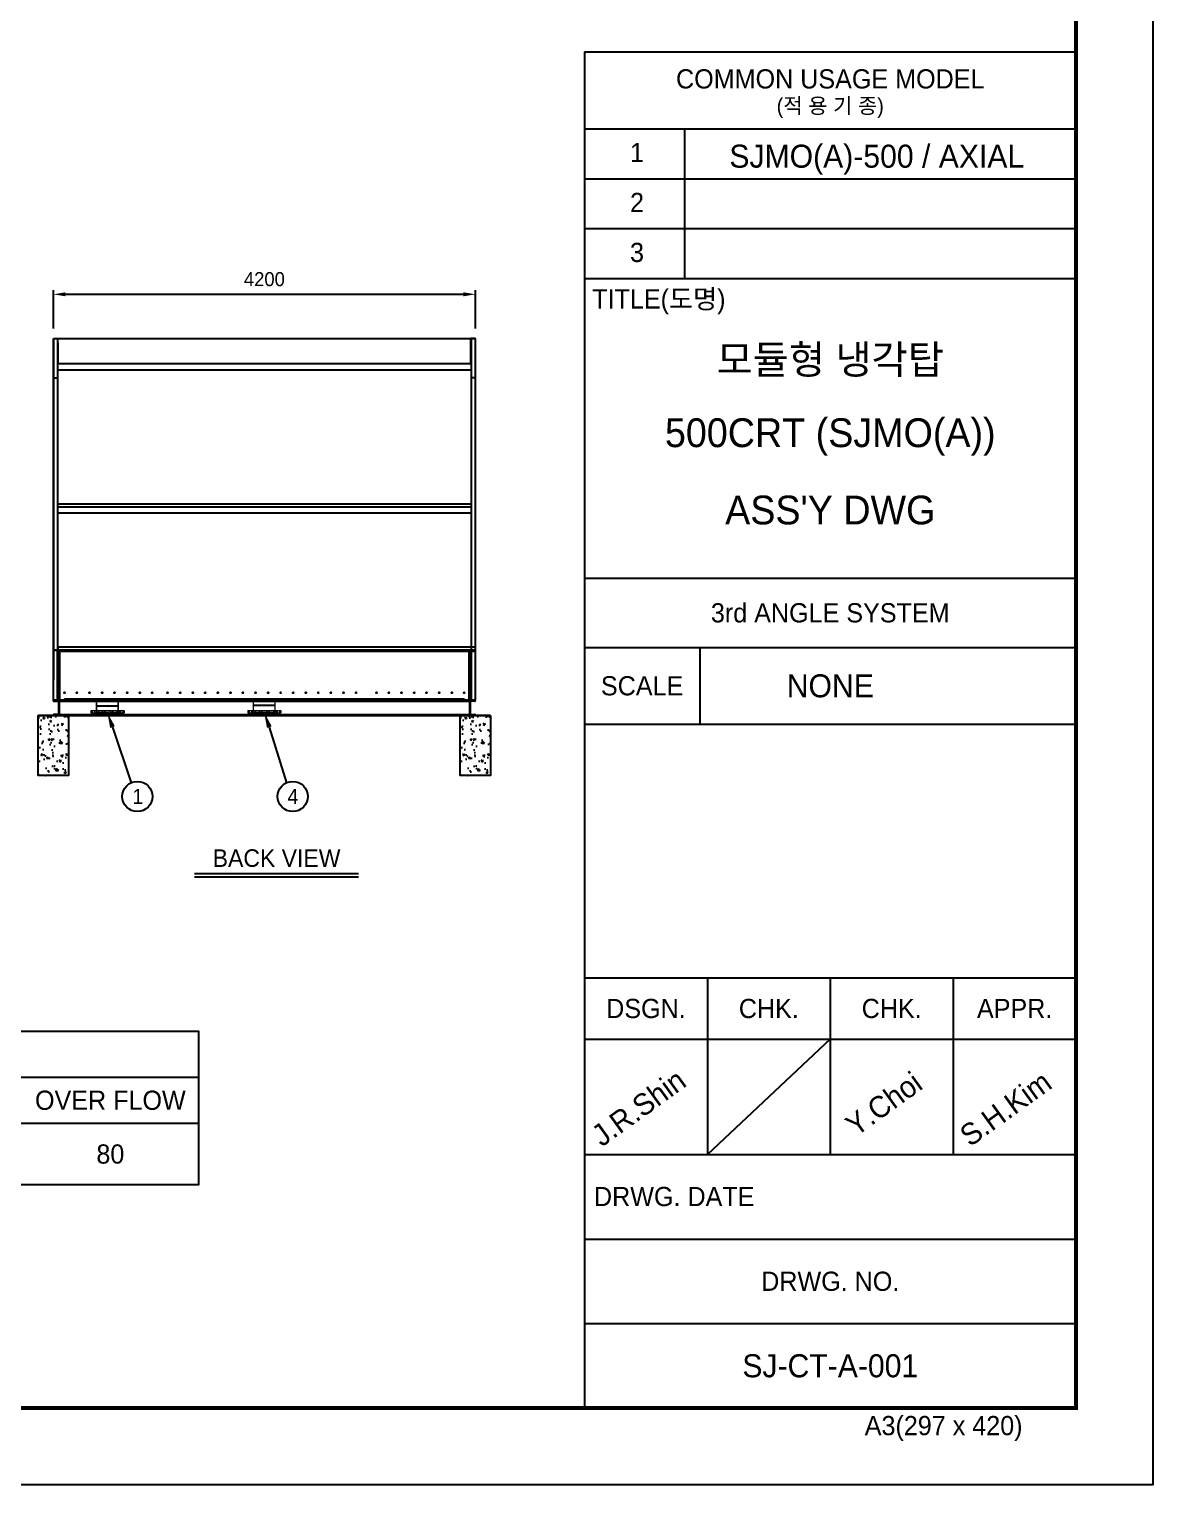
# Model space of a CAD drawing. Header units: millimetres. Extents: x 2647 to 34760, y 2046 to 24755.
# Drawn here: x 23574 to 34760, y 2046 to 16533 of the extents above; entities that cross this region are included whole.
import ezdxf
from ezdxf.enums import TextEntityAlignment as Align

# ---------------------------------------------------------------- set-up
doc = ezdxf.new("R2010")
doc.units = ezdxf.units.MM
doc.linetypes.add('CENTER', pattern=[2, 1.25, -0.25, 0.25, -0.25])
doc.linetypes.add('DASHED', pattern=[15, 12, -3])
for name, color, linetype in [('center', 1, 'CENTER'), ('냉각탑', 4, 'Continuous'), ('냉각탑_box', 1, 'Continuous'), ('냉각탑_dim', 1, 'Continuous'), ('냉각탑_form', 1, 'Continuous'), ('냉각탑_text', 3, 'Continuous'), ('냉각탑_찬넬방진', 1, 'Continuous')]:
    doc.layers.add(name, color=color, linetype=linetype)
doc.styles.add('HY울릉도L', font='')
doc.styles.add('돋움', font='Dotum.ttf')
doc.styles.get('HY울릉도L').set_extended_font_data('HY울릉도L')
doc.dimstyles.new('성지DIM', dxfattribs={"dimtxt": 3.5, "dimasz": 3, "dimexe": 1, "dimexo": 2.5, "dimgap": 2, "dimtad": 1, "dimdec": 0, "dimzin": 3, "dimdsep": 46, "dimtxsty": 'HY울릉도L', "dimblk": 'ARCHTICK', "dimcen": -2, "dimclrd": 256, "dimclre": 256, "dimclrt": 7, "dimadec": 0, "dimazin": 0, "dimtfac": 1, "dimtdec": 0, "dimtofl": 0, "dimtmove": 0, "dimatfit": 3, "dimfxl": 1, "dimtolj": 1, "dimtzin": 0, "dimlwe": -1, "dimarcsym": 0})

# ---------------------------------------------------------------- blocks, each defined once
blk = doc.blocks.new('냉각탑form')
at = {"layer": 'Defpoints'}
blk.add_lwpolyline([(0, 297.07), (420.1, 297.07), (420.1, 0), (0, 0)], close=True, dxfattribs=at)
at = {"layer": '냉각탑_form'}
for p, q in [((346.08, 186.55), (346.08, 10)), ((346.08, 186.55), (410.1, 186.55)), ((346.08, 186.55), (410.1, 186.55)), ((346.08, 176.54), (410.1, 176.54)), ((359.09, 176.54), (359.09, 157.04)), ((346.08, 170.04), (410.1, 170.04)), ((346.08, 163.54), (410.1, 163.54)), ((346.08, 157.04), (410.1, 157.04)), ((346.08, 157.04), (410.1, 157.04)), ((346.08, 118.03), (410.1, 118.03)), ((346.08, 109.03), (410.1, 109.03)), ((361.09, 109.03), (361.09, 99.02)), ((346.08, 99.02), (410.1, 99.02)), ((346.08, 66.02), (410.1, 66.02)), ((362.09, 66.02), (362.09, 43.01)), ((378.09, 66.02), (378.09, 43.01)), ((394.1, 66.02), (394.1, 43.01)), ((346.08, 58.01), (410.1, 58.01)), ((378.09, 58.01), (362.09, 43.01)), ((346.08, 43.01), (410.1, 43.01)), ((346.08, 32.01), (410.1, 32.01)), ((346.08, 21.01), (410.1, 21.01))]:
    blk.add_line(p, q, dxfattribs=at)
at = {"layer": '냉각탑_form', "const_width": 0.5}
blk.add_lwpolyline([(10, 287.07), (10, 10), (410.1, 10), (410.1, 287.07)], close=True, dxfattribs=at)
at = {"layer": '냉각탑_form', "style": '돋움'}
for s, height, p in [('COMMON USAGE MODEL', 2.5006, (378.09, 183.04)), ('(적 용 기 종)', 2, (378.09, 179.54)), ('3rd ANGLE SYSTEM', 2.5006, (378.09, 113.53)), ('SCALE', 2.501, (353.59, 104.03)), ('DSGN.', 2.501, (354.09, 62.02)), ('CHK.', 2.501, (370.09, 62.02)), ('CHK.', 2.501, (386.09, 62.02)), ('APPR.', 2.501, (402.1, 62.02)), ('DRWG. NO.', 2.501, (378.09, 26.51))]:
    blk.add_text(s, height=height, dxfattribs=at).set_placement(p, align=Align.MIDDLE_CENTER)
for s, height, p in [('1', 2.5, (352.02, 172.2)), ('2', 2.5, (352.02, 165.7)), ('3', 2.5, (352.02, 159.2)), ('TITLE(도명)', 2.501, (347.09, 153.14)), ('DRWG. DATE', 2.501, (347.32, 36.29)), ('A3(297 x 420)', 2.5006, (382.58, 6.47))]:
    blk.add_text(s, height=height, dxfattribs=at).set_placement(p)
blk = doc.blocks.new('*D191')
at = {"layer": 'Defpoints', "color": 0, "transparency": 16777216}
for p in [(28016, 13894), (23816, 13454), (28016, 13454)]:
    blk.add_point(p, dxfattribs=at)
at = {"layer": '냉각탑_dim', "transparency": 16777216}
for p, q in [((23816, 13554), (23816, 13934)), ((28016, 13554), (28016, 13934))]:
    blk.add_line(p, q, dxfattribs=at)
at = {"layer": '냉각탑_dim', "lineweight": -2, "transparency": 16777216}
blk.add_line((23936, 13894), (27896, 13894), dxfattribs=at)
at = {"layer": '냉각탑_dim', "transparency": 16777216}
for points in [[(23936, 13914), (23936, 13874), (23816, 13894)], [(27896, 13914), (27896, 13874), (28016, 13894)]]:
    blk.add_solid(points, dxfattribs=at)
at = {"layer": '냉각탑_dim', "color": 7, "transparency": 16777216, "insert": (25916, 14044), "char_height": 140, "attachment_point": 5, "style": 'HY울릉도L'}
blk.add_mtext('\\A1;4200', dxfattribs=at)
blk = doc.blocks.new('2')
for p, q in [((23816, 13454), (23816, 13064)), ((23816, 13454), (23858, 13454)), ((23858, 13454), (23858, 13064)), ((23860, 13410), (23860, 13454)), ((23860, 13410), (23860, 13204)), ((24160, 13454), (27373, 13454)), ((27972, 13412), (27972, 13454)), ((27972, 13204), (27972, 13454)), ((27974, 13454), (27974, 13064)), ((23816, 13064), (23858, 13064)), ((23816, 13062), (23816, 10356)), ((23816, 13062), (23858, 13062)), ((23858, 13062), (23858, 10356)), ((27974, 13062), (27974, 10356)), ((23816, 10356), (23858, 10356)), ((23816, 10354), (23816, 10056)), ((23816, 9854), (23816, 10354)), ((23816, 10354), (23858, 10354)), ((23858, 9854), (23858, 10354)), ((23860, 10386), (23860, 10356)), ((23860, 9854), (23860, 10354)), ((23860, 10354), (23860, 9854)), ((23875, 10354), (23875, 9854)), ((27956, 9854), (27956, 10354)), ((27971, 9854), (27971, 10354)), ((27972, 10354), (27972, 9854)), ((27974, 10354), (27974, 9854)), ((23875, 9856), (23925, 9856)), ((23925, 9869), (27906, 9869)), ((23925, 9869), (23925, 9854)), ((27417, 9854), (24116, 9854)), ((24160, 9854), (27372, 9854)), ((27906, 9869), (27906, 9854)), ((27906, 9856), (27956, 9856))]:
    blk.add_line(p, q)
at = {"ltscale": 500}
for p, q in [((23858, 13204), (27974, 13204)), ((23858, 13144), (27974, 13144)), ((23858, 11810), (27974, 11810)), ((23858, 11780), (27974, 11780)), ((23858, 11720), (27974, 11720)), ((23816, 9854), (24336, 9854)), ((24461, 9794), (24248, 9794)), ((26024, 9803), (25807, 9803)), ((23816, 9704), (23666, 9704))]:
    blk.add_line(p, q, dxfattribs=at)
at = {"color": 7, "lineweight": 13, "ltscale": 1.25}
for p, q in [((24246, 9751), (24246, 9854)), ((24463, 9751), (24463, 9854)), ((25807, 9751), (25807, 9854)), ((26024, 9751), (26024, 9854)), ((24190, 9751), (24190, 9729)), ((24190, 9751), (24520, 9751)), ((24190, 9729), (24520, 9729)), ((24520, 9751), (24520, 9729)), ((25751, 9751), (25751, 9729)), ((25751, 9751), (26081, 9751)), ((25751, 9729), (26081, 9729)), ((26081, 9751), (26081, 9729))]:
    blk.add_line(p, q, dxfattribs=at)
at = {"color": 7, "linetype": 'DASHED', "lineweight": 13, "ltscale": 1.25}
for p, q in [((24248, 9734), (24248, 9854)), ((24461, 9734), (24461, 9854)), ((25809, 9734), (25809, 9854)), ((26022, 9734), (26022, 9854)), ((24203, 9751), (24203, 9729)), ((24203, 9751), (24203, 9729)), ((24226, 9751), (24226, 9729)), ((24226, 9751), (24226, 9729)), ((24241, 9751), (24241, 9729)), ((24241, 9751), (24241, 9729)), ((24246, 9729), (24246, 9751)), ((24246, 9734), (24246, 9751)), ((24355, 9734), (24246, 9734)), ((24264, 9751), (24264, 9729)), ((24264, 9751), (24264, 9729)), ((24306, 9729), (24306, 9751)), ((24306, 9751), (24306, 9729)), ((24329, 9729), (24329, 9751)), ((24329, 9751), (24329, 9729)), ((24463, 9734), (24355, 9734)), ((24381, 9729), (24381, 9751)), ((24381, 9751), (24381, 9729)), ((24404, 9729), (24404, 9751)), ((24404, 9751), (24404, 9729)), ((24446, 9751), (24446, 9729)), ((24446, 9751), (24446, 9729)), ((24463, 9734), (24463, 9751)), ((24464, 9729), (24464, 9751)), ((24469, 9751), (24469, 9729)), ((24469, 9751), (24469, 9729)), ((24483, 9751), (24483, 9729)), ((24483, 9751), (24483, 9729)), ((24506, 9751), (24506, 9729)), ((24506, 9751), (24506, 9729)), ((25764, 9751), (25764, 9729)), ((25764, 9751), (25764, 9729)), ((25787, 9751), (25787, 9729)), ((25787, 9751), (25787, 9729)), ((25802, 9751), (25802, 9729)), ((25802, 9751), (25802, 9729)), ((25807, 9729), (25807, 9751)), ((25807, 9734), (25807, 9751)), ((25916, 9734), (25807, 9734)), ((25825, 9751), (25825, 9729)), ((25825, 9751), (25825, 9729)), ((25867, 9729), (25867, 9751)), ((25867, 9751), (25867, 9729)), ((25890, 9729), (25890, 9751)), ((25890, 9751), (25890, 9729)), ((26024, 9734), (25916, 9734)), ((25942, 9729), (25942, 9751)), ((25942, 9751), (25942, 9729)), ((25965, 9729), (25965, 9751)), ((25965, 9751), (25965, 9729)), ((26007, 9751), (26007, 9729)), ((26007, 9751), (26007, 9729)), ((26024, 9734), (26024, 9751)), ((26025, 9729), (26025, 9751)), ((26030, 9751), (26030, 9729)), ((26030, 9751), (26030, 9729)), ((26044, 9751), (26044, 9729)), ((26044, 9751), (26044, 9729)), ((26067, 9751), (26067, 9729)), ((26067, 9751), (26067, 9729))]:
    blk.add_line(p, q, dxfattribs=at)
for centre in [(23925, 9929), (24050, 9929), (24175, 9929), (24300, 9929), (24425, 9929), (24550, 9929), (24675, 9929), (24800, 9929), (24953, 9929), (25078, 9929), (25203, 9929), (25328, 9929), (25453, 9929), (25578, 9929), (25703, 9929), (25828, 9929), (25953, 9929), (26078, 9929), (26203, 9929), (26328, 9929), (26453, 9929), (26578, 9929), (26703, 9929), (26828, 9929), (27031, 9929), (27156, 9929), (27281, 9929), (27406, 9929), (27531, 9929), (27656, 9929), (27781, 9929), (27906, 9929)]:
    blk.add_circle(centre, 4.5)
at = {"layer": 'center'}
for p, q in [((23933, 9929), (23916, 9929)), ((23925, 9938), (23925, 9921)), ((24058, 9929), (24041, 9929)), ((24050, 9938), (24050, 9921)), ((24183, 9929), (24166, 9929)), ((24175, 9938), (24175, 9921)), ((24308, 9929), (24291, 9929)), ((24300, 9938), (24300, 9921)), ((24433, 9929), (24416, 9929)), ((24425, 9938), (24425, 9921)), ((24558, 9929), (24541, 9929)), ((24550, 9938), (24550, 9921)), ((24683, 9929), (24666, 9929)), ((24675, 9938), (24675, 9921)), ((24808, 9929), (24791, 9929)), ((24800, 9938), (24800, 9921)), ((24962, 9929), (24945, 9929)), ((24953, 9938), (24953, 9921)), ((25087, 9929), (25070, 9929)), ((25078, 9938), (25078, 9921)), ((25212, 9929), (25195, 9929)), ((25203, 9938), (25203, 9921)), ((25337, 9929), (25320, 9929)), ((25328, 9938), (25328, 9921)), ((25462, 9929), (25445, 9929)), ((25453, 9938), (25453, 9921)), ((25587, 9929), (25570, 9929)), ((25578, 9938), (25578, 9921)), ((25712, 9929), (25695, 9929)), ((25703, 9938), (25703, 9921)), ((25837, 9929), (25820, 9929)), ((25828, 9938), (25828, 9921)), ((25962, 9929), (25945, 9929)), ((25953, 9938), (25953, 9921)), ((26087, 9929), (26070, 9929)), ((26078, 9938), (26078, 9921)), ((26212, 9929), (26195, 9929)), ((26203, 9938), (26203, 9921)), ((26337, 9929), (26320, 9929)), ((26328, 9938), (26328, 9921)), ((26462, 9929), (26445, 9929)), ((26453, 9938), (26453, 9921)), ((26587, 9929), (26570, 9929)), ((26578, 9938), (26578, 9921)), ((26712, 9929), (26695, 9929)), ((26703, 9938), (26703, 9921)), ((26837, 9929), (26820, 9929)), ((26828, 9938), (26828, 9921)), ((27039, 9929), (27022, 9929)), ((27031, 9938), (27031, 9921)), ((27164, 9929), (27147, 9929)), ((27156, 9938), (27156, 9921)), ((27289, 9929), (27272, 9929)), ((27281, 9938), (27281, 9921)), ((27414, 9929), (27397, 9929)), ((27406, 9938), (27406, 9921)), ((27539, 9929), (27522, 9929)), ((27531, 9938), (27531, 9921)), ((27664, 9929), (27647, 9929)), ((27656, 9938), (27656, 9921)), ((27789, 9929), (27772, 9929)), ((27781, 9938), (27781, 9921)), ((27914, 9929), (27897, 9929)), ((27906, 9938), (27906, 9921))]:
    blk.add_line(p, q, dxfattribs=at)
at = {"layer": '냉각탑'}
blk.add_line((24116, 9854), (27416, 9854), dxfattribs=at)
at = {"layer": '냉각탑_찬넬방진', "ltscale": 150}
for p, q in [((23816, 9849), (23816, 9854)), ((23816, 9849), (23816, 9854)), ((23816, 9854), (23872, 9854)), ((23872, 9854), (23872, 9704)), ((24172, 9854), (27416, 9854)), ((23816, 9709), (23816, 9704)), ((23819, 9846), (23863, 9846)), ((23819, 9846), (23863, 9846)), ((23863, 9713), (23819, 9713)), ((23866, 9842), (23866, 9716)), ((23872, 9704), (23816, 9704))]:
    blk.add_line(p, q, dxfattribs=at)
at = {"layer": '냉각탑_찬넬방진', "ltscale": 30}
for p, q in [((27959, 9854), (27959, 9704)), ((23872, 9846), (27959, 9846)), ((23872, 9713), (27959, 9713)), ((27965, 9842), (27965, 9716)), ((23872, 9704), (27416, 9704)), ((24116, 9704), (27959, 9704))]:
    blk.add_line(p, q, dxfattribs=at)
at = {"layer": '냉각탑_찬넬방진', "ltscale": 150}
for centre, start, end in [((23819, 9849), 180, 270), ((23819, 9849), 180, 270), ((23819, 9709), 90, 180), ((23863, 9842), 0, 90), ((23863, 9842), 0, 90), ((23863, 9716), 270, 0)]:
    blk.add_arc(centre, 3.39, start, end, dxfattribs=at)
at = {"layer": '냉각탑_찬넬방진', "ltscale": 30}
for centre, start, end in [((27968, 9842), 90, 180), ((27968, 9842), 90, 180), ((27968, 9716), 180, 270)]:
    blk.add_arc(centre, 3.39, start, end, dxfattribs=at)

msp = doc.modelspace()

# ---------------------------------------------------------------- hatches: boundary and pattern name
h = msp.add_hatch()
h.set_pattern_fill('AR-CONC', color=4, angle=-90)
h.set_pattern_definition([(320, (-178317.9, 344484.2), (-15.939086, -182.18467), [19.05, -209.55]), (265, (-178317.9, 344484.2), (191.056845, 35.24342), [15.24, -167.64058]), (10.451445, (-178319.23, 344469.01), (175.11775, -146.94125), [16.19001, -178.090245]), (316.1842, (-178267.1, 344484.2), (-42.04233, -271.07904), [28.575, -314.325]), (6.63556, (-178270.6, 344461.6), (247.42612, -237.40413), [24.28502, -267.1356]), (261.18415, (-178267.1, 344484.2), (247.42612, -237.40413), [22.85997, -251.45973]), (291, (-178279.8, 344458.8), (-102.2652, -151.61439), [19.05, -209.55]), (236, (-178279.8, 344458.8), (184.18797, -61.80203), [15.24, -167.64]), (341.451445, (-178288.32, 344446.16), (81.92277, -213.41642), [16.19001, -178.08994]), (307.5, (-178317.9, 344484.194), (84.555039, -3.088603), [0, -165.608, 0, -170.18, 0, -168.275]), (277.5, (-178317.9, 344484.19), (100.180575, -66.819663), [0, -97.028, 0, -161.798, 0, -64.135]), (237.5, (-178317.9, 344540.836), (-5.728744, -135.590595), [0, -63.5, 0, -198.12, 0, -262.89]), (227.5, (-178317.9, 344566.24), (25.42649, -148.12918), [0, -82.55, 0, -131.572, 0, -186.69])])
h.paths.add_polyline_path([(23665.6, 9704.3), (23665.6, 9104.3), (23965.6, 9104.1), (23965.6, 9704.1)])
h = msp.add_hatch()
h.set_pattern_fill('AR-CONC', color=4, angle=-90)
h.set_pattern_definition([(320, (-174117.9, 344484.1), (-15.939086, -182.18467), [19.05, -209.55]), (265, (-174117.9, 344484.1), (191.056845, 35.24342), [15.24, -167.64058]), (10.451445, (-174119.23, 344468.92), (175.11775, -146.94125), [16.19001, -178.090245]), (316.1842, (-174067.1, 344484.1), (-42.04233, -271.07904), [28.575, -314.325]), (6.63556, (-174070.6, 344461.52), (247.42612, -237.40413), [24.28502, -267.1356]), (261.18415, (-174067.1, 344484.1), (247.42612, -237.40413), [22.85997, -251.45973]), (291, (-174079.8, 344458.7), (-102.2652, -151.61439), [19.05, -209.55]), (236, (-174079.8, 344458.7), (184.18797, -61.80203), [15.24, -167.64]), (341.451445, (-174088.32, 344446.07), (81.92277, -213.41642), [16.19001, -178.08994]), (307.5, (-174117.9, 344484.106), (84.555039, -3.088603), [0, -165.608, 0, -170.18, 0, -168.275]), (277.5, (-174117.9, 344484.11), (100.180575, -66.819663), [0, -97.028, 0, -161.798, 0, -64.135]), (237.5, (-174117.9, 344540.75), (-5.728744, -135.590595), [0, -63.5, 0, -198.12, 0, -262.89]), (227.5, (-174117.9, 344566.15), (25.42649, -148.12918), [0, -82.55, 0, -131.572, 0, -186.69])])
h.paths.add_polyline_path([(27865.6, 9704.2), (27865.6, 9104.2), (28165.6, 9104), (28165.6, 9704)])

# ---------------------------------------------------------------- linework, layer by layer
for p, q in [((28015.6, 13454.1), (27973.6, 13454.1)), ((28015.6, 13454.1), (28015.6, 13064.1)), ((28015.6, 13064.1), (27973.6, 13064.1)), ((28015.6, 13062.1), (27973.6, 13062.1)), ((28015.6, 13062.1), (28015.6, 10356.1)), ((23859.6, 10386.1), (28015.6, 10386.1)), ((23859.6, 10356.1), (28015.6, 10356.1)), ((23874.6, 10354.1), (28015.6, 10354.1)), ((28015.6, 10354.1), (23874.6, 10354.1)), ((28015.6, 10339.1), (23874.6, 10339.1)), ((27973.6, 10356.1), (28015.6, 10356.1)), ((27973.6, 10354.1), (28015.6, 10354.1)), ((28015.6, 10354.1), (28015.6, 10056.1)), ((28015.6, 10354.1), (28015.6, 9854.1))]:
    msp.add_line(p, q)
at = {"ltscale": 500}
msp.add_line((28165.6, 9704.1), (28015.6, 9704.1), dxfattribs=at)
at = {"ltscale": 500, "elevation": 0}
for points in [[(23815.6, 13454.1), (28015.6, 13454.1), (28015.6, 9854.1), (23815.6, 9854.1)], [(23965.6, 9704.2), (23965.6, 9104.2), (23665.6, 9104.2), (23665.6, 9704.2)]]:
    msp.add_lwpolyline(points, close=True, dxfattribs=at)
at = {"ltscale": 500}
msp.add_lwpolyline([(28165.6, 9704.1), (28165.6, 9104.1), (27865.6, 9104.1), (27865.6, 9704.1)], close=True, dxfattribs=at)
at = {"layer": '냉각탑_box'}
for p, q in [((25220.7, 8131.9), (26854, 8131.9)), ((25220.7, 8096.9), (26854, 8096.9)), ((19375.9, 6103.4), (25261.8, 6103.4)), ((8827.2, 5644.8), (25261.8, 5644.8))]:
    msp.add_line(p, q, dxfattribs=at)
msp.add_lwpolyline([(8827.2, 6562.1), (25261.8, 6562.1), (25261.8, 5033.3), (8827.2, 5033.3)], close=True, dxfattribs=at)
at = {"layer": '냉각탑_dim', "linetype": 'ByBlock', "lineweight": -2}
for points in [[(24403.9, 9587.4), (24590.3, 9033.7)], [(25964.9, 9587.4), (26137.2, 9033.9)]]:
    msp.add_lwpolyline(points, dxfattribs=at)
for centre in [(24651.6, 8896.8), (26198.1, 8896.8)]:
    msp.add_circle(centre, 150, dxfattribs=at)
at = {"layer": '냉각탑_dim'}
for points in [[(24427.6, 9595.7), (24354.6, 9729.1), (24380.3, 9579.2)], [(25988.6, 9595.7), (25915.6, 9729.1), (25941.3, 9579.2)]]:
    msp.add_solid(points, dxfattribs=at)
at = {"layer": '냉각탑_찬넬방진', "ltscale": 30}
for p, q in [((28015.6, 9849), (28015.6, 9854.1)), ((28015.6, 9849), (28015.6, 9854.1)), ((28012.2, 9845.7), (27968.2, 9845.7)), ((28012.2, 9845.7), (27968.2, 9845.7)), ((27968.2, 9712.6), (28012.2, 9712.6)), ((28015.6, 9709.2), (28015.6, 9704.1))]:
    msp.add_line(p, q, dxfattribs=at)
at = {"layer": '냉각탑_찬넬방진', "ltscale": 150}
msp.add_line((28015.6, 9704.2), (27959.1, 9704.2), dxfattribs=at)
at = {"layer": '냉각탑_찬넬방진', "ltscale": 30}
for centre, start, end in [((28012.2, 9849), 270, 0), ((28012.2, 9849), 270, 0), ((28012.2, 9709.2), 0, 90)]:
    msp.add_arc(centre, 3.39, start, end, dxfattribs=at)

# ---------------------------------------------------------------- block references
msp.add_blockref('2', (0, 0))
at = {"layer": '냉각탑_form', "xscale": 76.44, "yscale": 76.44, "zscale": 76.44}
msp.add_blockref('냉각탑form', (2647.4, 2046.3), dxfattribs=at)

# ---------------------------------------------------------------- texts
at = {"layer": '냉각탑_text', "style": '돋움'}
for s, height, p in [('SJMO(A)-500 / AXIAL', 229.376, (32011.8, 15268.4)), ('모듈형 냉각탑', 286.65, (31548.8, 13245)), ('500CRT (SJMO(A))', 286.65, (31548.8, 12516.6)), ("ASS'Y DWG", 286.65, (31548.8, 11747.5)), ('NONE', 229.38, (31548.8, 9998)), ('1', 150, (24657.1, 8897.5)), ('4', 150, (26199.7, 8897)), ('BACK VIEW', 175, (26037.4, 8283.6)), ('OVER FLOW', 191.1, (24382.8, 5874.1)), ('80', 191.1, (24382.8, 5339)), ('SJ-CT-A-001', 229.376, (31548.8, 3231.4))]:
    msp.add_text(s, height=height, dxfattribs=at).set_placement(p, align=Align.MIDDLE_CENTER)
for s, p in [('J.R.Shin', (29275, 5404.1)), ('Y.Choi', (31803.3, 5506.1)), ('S.H.Kim', (32940.3, 5404.1))]:
    msp.add_text(s, height=214.08, rotation=35.81856, dxfattribs=at).set_placement(p)

# ---------------------------------------------------------------- dimensions: what is measured, and where the dimension line sits
at = {"layer": '냉각탑_dim'}
dim = msp.add_linear_dim(base=(28015.6, 13893.9), p1=(23815.6, 13454), p2=(28015.6, 13454), dimstyle='성지DIM', override={"dimscale": 40, "dimsah": 1}, dxfattribs=at)
dim.commit()
dim.dimension.update_dxf_attribs({"geometry": '*D191', "text_midpoint": (25915.6, 14043.9)})

doc.saveas('drawing.dxf')
